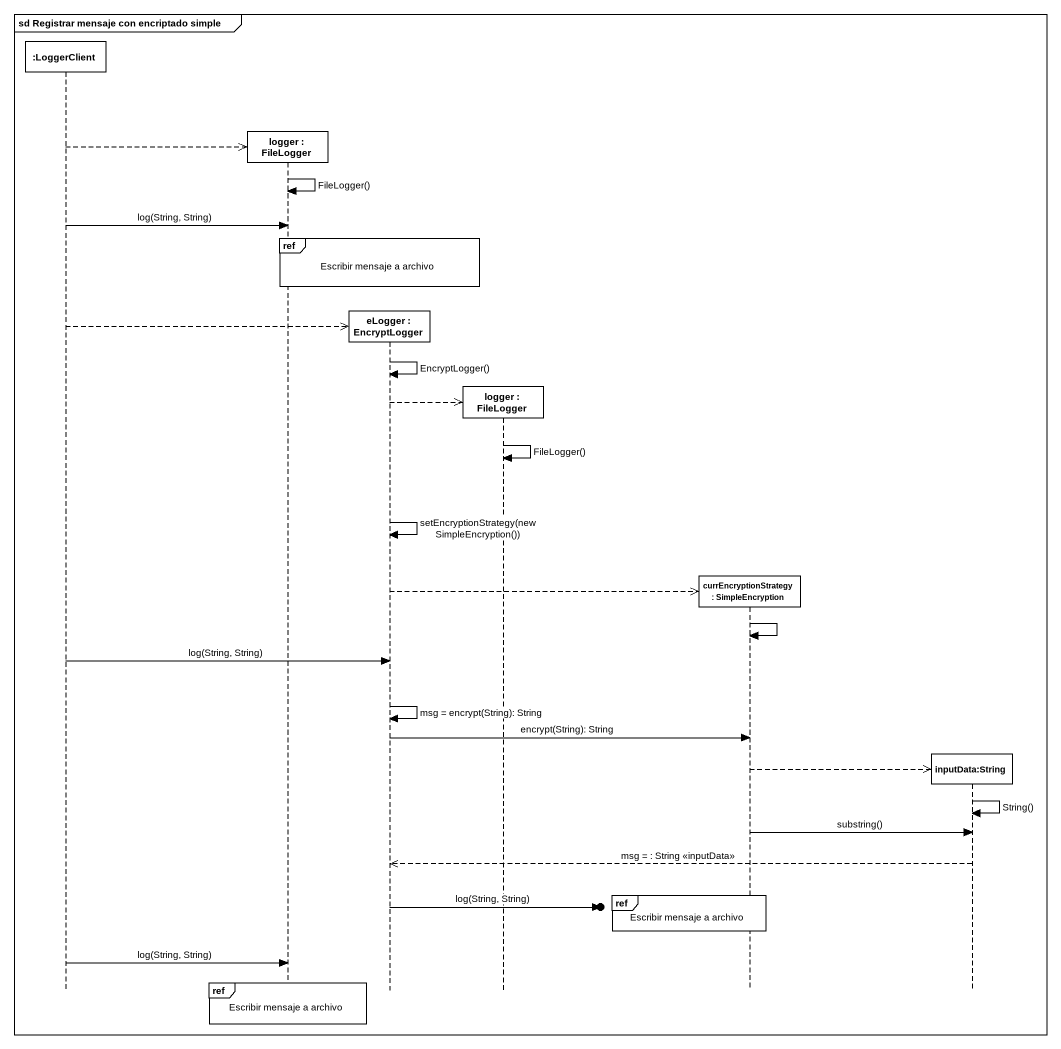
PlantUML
@startuml
mainframe sd Registrar mensaje con encriptado simple
hide footbox
participant ":LoggerClient" as LoggerClient
participant "logger : FileLogger" as logger
participant "eLogger : EncryptLogger" as eLogger
participant "logger : FileLogger" as logger_2
participant "currEncryptionStrategy : SimpleEncryption" as currEncryptionStrategy
participant "inputData:String" as inputData_String

LoggerClient -->> logger **
logger -> logger : FileLogger()
LoggerClient -> logger : log(String, String)
ref over logger, eLogger : Escribir mensaje a archivo
LoggerClient -->> eLogger **
eLogger -> eLogger : EncryptLogger()
eLogger -->> logger_2 **
logger_2 -> logger_2 : FileLogger()
eLogger -> eLogger : setEncryptionStrategy(new SimpleEncryption())
eLogger -->> currEncryptionStrategy **
currEncryptionStrategy -> currEncryptionStrategy
LoggerClient -> eLogger : log(String, String)
eLogger -> eLogger : msg = encrypt(String): String
eLogger -> currEncryptionStrategy : encrypt(String): String
currEncryptionStrategy -->> inputData_String **
inputData_String -> inputData_String : String()
currEncryptionStrategy -> inputData_String : substring()
inputData_String -->> eLogger : msg = : String <<inputData>>
ref over currEncryptionStrategy : Escribir mensaje a archivo
eLogger ->o] : log(String, String)
LoggerClient -> logger : log(String, String)
ref over logger : Escribir mensaje a archivo
@enduml
